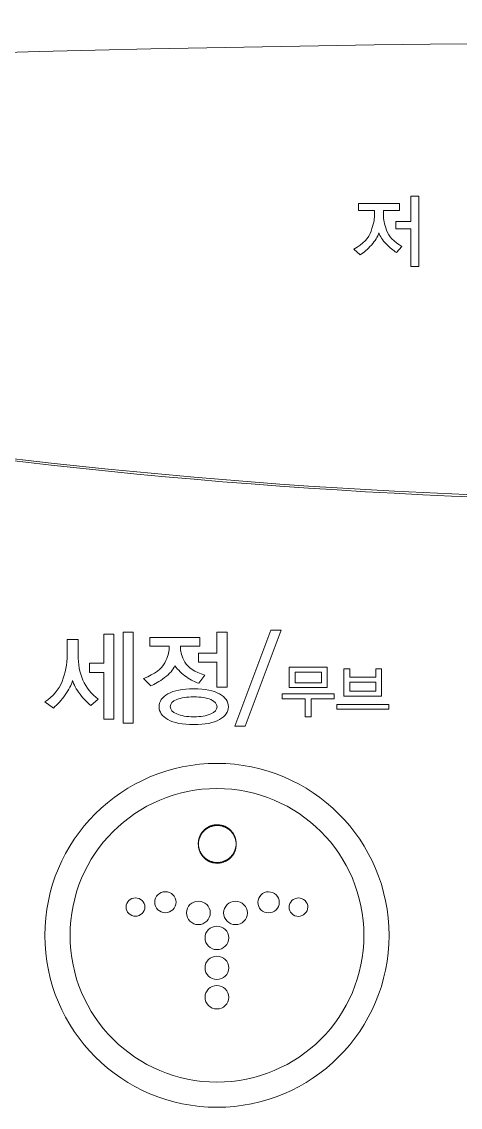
# Model space of a CAD drawing. Header units: millimetres. Extents: x -8699 to 14519, y -2727 to 7848.
# Drawn here: x 1441.6 to 1462.5, y 1716.1 to 1767.9 of the extents above; entities that cross this region are included whole.
import ezdxf

# ---------------------------------------------------------------- set-up
doc = ezdxf.new("R2010")
doc.units = ezdxf.units.MM
doc.layers.add('레이어 1', color=7, linetype='Continuous')

msp = doc.modelspace()

# ---------------------------------------------------------------- linework, layer by layer
at = {"layer": '레이어 1', "lineweight": 9}
for p, q in [((1460.167, 1758.397), (1460.167, 1759.598)), ((1460.167, 1759.598), (1460.548, 1759.598)), ((1460.548, 1759.598), (1460.548, 1756.245)), ((1459.451, 1758.039), (1459.451, 1758.397)), ((1459.451, 1758.397), (1460.167, 1758.397)), ((1460.167, 1758.039), (1459.451, 1758.039)), ((1460.167, 1756.245), (1460.167, 1758.039)), ((1460.548, 1756.245), (1460.167, 1756.245))]:
    msp.add_line(p, q, dxfattribs=at)
for points in [[(1445.541, 1734.664), (1445.541, 1736.882), (1444.849, 1736.882), (1444.849, 1737.326), (1445.541, 1737.326), (1445.541, 1738.714), (1446.02, 1738.714), (1446.02, 1734.664), (1445.541, 1734.664)], [(1446.459, 1734.466), (1446.459, 1738.812), (1446.938, 1738.812), (1446.938, 1734.466), (1446.459, 1734.466)], [(1450.929, 1736.18), (1450.929, 1737.38), (1450.055, 1737.38), (1450.055, 1737.81), (1450.929, 1737.81), (1450.929, 1738.812), (1451.423, 1738.812), (1451.423, 1736.18), (1450.929, 1736.18)], [(1452.272, 1734.328), (1451.783, 1734.328), (1453.502, 1738.906), (1453.991, 1738.906), (1452.272, 1734.328)], [(1454.373, 1736.16), (1454.373, 1737.136), (1456.188, 1737.136), (1456.188, 1736.16), (1454.373, 1736.16)], [(1455.903, 1736.899), (1454.656, 1736.899), (1454.656, 1736.397), (1455.903, 1736.397), (1455.903, 1736.899)], [(1456.973, 1735.762), (1456.973, 1737.06), (1457.255, 1737.06), (1457.255, 1736.662), (1458.497, 1736.662), (1458.497, 1737.06), (1458.776, 1737.06), (1458.776, 1735.762), (1456.973, 1735.762)], [(1458.497, 1736.425), (1457.255, 1736.425), (1457.255, 1735.999), (1458.497, 1735.999), (1458.497, 1736.425)], [(1455.423, 1735.632), (1455.423, 1734.763), (1455.132, 1734.763), (1455.132, 1735.632), (1454.038, 1735.632), (1454.038, 1735.869), (1456.521, 1735.869), (1456.521, 1735.632), (1455.423, 1735.632)], [(1456.634, 1735.127), (1456.634, 1735.364), (1459.118, 1735.364), (1459.118, 1735.127), (1456.634, 1735.127)]]:
    msp.add_lwpolyline(points, dxfattribs=at)
at = {"layer": '레이어 1', "lineweight": 18}
for points in [[(1559.487, 1763.91), (1502.827, 1767.921), (1445.955, 1767.921), (1389.296, 1763.91)], [(1388.052, 1758.475), (1444.216, 1740.553), (1504.567, 1740.553), (1560.732, 1758.475)], [(1450.302, 1729.318), (1450.292, 1729.309), (1450.285, 1729.299), (1450.276, 1729.29)], [(1450.326, 1729.375), (1450.317, 1729.367), (1450.307, 1729.358), (1450.3, 1729.349)], [(1450.328, 1729.344), (1450.319, 1729.336), (1450.309, 1729.327), (1450.302, 1729.318)], [(1450.353, 1729.401), (1450.345, 1729.393), (1450.335, 1729.384), (1450.326, 1729.375)], [(1450.356, 1729.369), (1450.347, 1729.362), (1450.337, 1729.353), (1450.328, 1729.344)], [(1450.382, 1729.424), (1450.373, 1729.417), (1450.364, 1729.409), (1450.353, 1729.401)], [(1450.384, 1729.393), (1450.375, 1729.385), (1450.366, 1729.378), (1450.356, 1729.369)], [(1450.413, 1729.447), (1450.403, 1729.44), (1450.393, 1729.432), (1450.382, 1729.424)], [(1450.415, 1729.416), (1450.405, 1729.409), (1450.395, 1729.401), (1450.384, 1729.393)], [(1450.444, 1729.469), (1450.434, 1729.461), (1450.423, 1729.455), (1450.413, 1729.447)], [(1450.446, 1729.438), (1450.435, 1729.43), (1450.425, 1729.424), (1450.415, 1729.416)], [(1450.477, 1729.488), (1450.465, 1729.482), (1450.455, 1729.475), (1450.444, 1729.469)], [(1450.479, 1729.457), (1450.467, 1729.451), (1450.457, 1729.444), (1450.446, 1729.438)], [(1450.509, 1729.508), (1450.497, 1729.501), (1450.487, 1729.495), (1450.477, 1729.488)], [(1450.511, 1729.476), (1450.5, 1729.47), (1450.489, 1729.464), (1450.479, 1729.457)], [(1450.542, 1729.525), (1450.531, 1729.519), (1450.519, 1729.513), (1450.509, 1729.508)], [(1450.544, 1729.494), (1450.533, 1729.488), (1450.522, 1729.482), (1450.511, 1729.476)], [(1450.577, 1729.541), (1450.565, 1729.536), (1450.553, 1729.531), (1450.542, 1729.525)], [(1450.579, 1729.509), (1450.567, 1729.504), (1450.555, 1729.5), (1450.544, 1729.494)], [(1450.612, 1729.556), (1450.599, 1729.551), (1450.588, 1729.546), (1450.577, 1729.541)], [(1450.646, 1729.569), (1450.635, 1729.565), (1450.623, 1729.561), (1450.612, 1729.556)], [(1450.683, 1729.581), (1450.67, 1729.577), (1450.658, 1729.573), (1450.646, 1729.569)], [(1450.684, 1729.549), (1450.672, 1729.546), (1450.66, 1729.542), (1450.648, 1729.538)], [(1450.719, 1729.591), (1450.706, 1729.588), (1450.694, 1729.584), (1450.683, 1729.581)], [(1450.721, 1729.56), (1450.708, 1729.556), (1450.696, 1729.553), (1450.684, 1729.549)], [(1450.755, 1729.599), (1450.743, 1729.597), (1450.73, 1729.594), (1450.719, 1729.591)], [(1450.757, 1729.568), (1450.745, 1729.566), (1450.732, 1729.562), (1450.721, 1729.56)], [(1450.792, 1729.607), (1450.779, 1729.605), (1450.768, 1729.602), (1450.755, 1729.599)], [(1450.794, 1729.575), (1450.781, 1729.573), (1450.77, 1729.571), (1450.757, 1729.568)], [(1450.83, 1729.612), (1450.817, 1729.611), (1450.804, 1729.609), (1450.792, 1729.607)], [(1450.832, 1729.581), (1450.819, 1729.58), (1450.806, 1729.578), (1450.794, 1729.575)], [(1450.867, 1729.616), (1450.855, 1729.616), (1450.842, 1729.614), (1450.83, 1729.612)], [(1450.87, 1729.585), (1450.857, 1729.584), (1450.844, 1729.583), (1450.832, 1729.581)], [(1450.906, 1729.619), (1450.892, 1729.619), (1450.88, 1729.618), (1450.867, 1729.616)], [(1450.907, 1729.588), (1450.894, 1729.587), (1450.882, 1729.586), (1450.87, 1729.585)], [(1451.06, 1729.581), (1451.047, 1729.583), (1451.034, 1729.584), (1451.022, 1729.585)], [(1451.096, 1729.606), (1451.083, 1729.608), (1451.07, 1729.61), (1451.058, 1729.612)], [(1451.098, 1729.575), (1451.085, 1729.577), (1451.072, 1729.579), (1451.06, 1729.581)], [(1451.133, 1729.599), (1451.12, 1729.602), (1451.108, 1729.605), (1451.096, 1729.606)], [(1451.135, 1729.568), (1451.122, 1729.571), (1451.11, 1729.573), (1451.098, 1729.575)], [(1451.171, 1729.59), (1451.158, 1729.594), (1451.145, 1729.596), (1451.133, 1729.599)], [(1451.172, 1729.559), (1451.16, 1729.562), (1451.147, 1729.565), (1451.135, 1729.568)], [(1451.207, 1729.579), (1451.195, 1729.583), (1451.183, 1729.587), (1451.171, 1729.59)], [(1451.209, 1729.548), (1451.197, 1729.552), (1451.184, 1729.556), (1451.172, 1729.559)], [(1451.244, 1729.568), (1451.231, 1729.572), (1451.219, 1729.576), (1451.207, 1729.579)], [(1451.246, 1729.536), (1451.233, 1729.54), (1451.221, 1729.544), (1451.209, 1729.548)], [(1451.279, 1729.554), (1451.268, 1729.559), (1451.255, 1729.563), (1451.244, 1729.568)], [(1451.281, 1729.523), (1451.27, 1729.528), (1451.257, 1729.531), (1451.246, 1729.536)], [(1451.314, 1729.539), (1451.303, 1729.545), (1451.291, 1729.55), (1451.279, 1729.554)], [(1451.316, 1729.508), (1451.304, 1729.513), (1451.293, 1729.518), (1451.281, 1729.523)], [(1451.348, 1729.523), (1451.337, 1729.528), (1451.326, 1729.534), (1451.314, 1729.539)], [(1451.35, 1729.492), (1451.339, 1729.497), (1451.328, 1729.502), (1451.316, 1729.508)], [(1451.384, 1729.473), (1451.373, 1729.48), (1451.362, 1729.486), (1451.35, 1729.492)], [(1451.417, 1729.455), (1451.406, 1729.461), (1451.395, 1729.468), (1451.384, 1729.473)], [(1451.448, 1729.466), (1451.436, 1729.473), (1451.426, 1729.479), (1451.415, 1729.486)], [(1451.449, 1729.434), (1451.438, 1729.442), (1451.428, 1729.448), (1451.417, 1729.455)], [(1451.479, 1729.444), (1451.468, 1729.451), (1451.458, 1729.459), (1451.448, 1729.466)], [(1451.481, 1729.413), (1451.47, 1729.42), (1451.46, 1729.428), (1451.449, 1729.434)], [(1451.508, 1729.421), (1451.508, 1729.421), (1451.479, 1729.444), (1451.479, 1729.444)], [(1451.51, 1729.39), (1451.51, 1729.39), (1451.481, 1729.413), (1451.481, 1729.413)], [(1451.538, 1729.397), (1451.527, 1729.405), (1451.519, 1729.414), (1451.508, 1729.421)], [(1451.539, 1729.366), (1451.529, 1729.374), (1451.521, 1729.383), (1451.51, 1729.39)], [(1451.565, 1729.372), (1451.556, 1729.38), (1451.546, 1729.389), (1451.538, 1729.397)], [(1451.567, 1729.34), (1451.558, 1729.349), (1451.548, 1729.358), (1451.539, 1729.366)], [(1451.592, 1729.346), (1451.592, 1729.346), (1451.565, 1729.372), (1451.565, 1729.372)], [(1451.594, 1729.314), (1451.594, 1729.314), (1451.567, 1729.34), (1451.567, 1729.34)], [(1451.617, 1729.318), (1451.61, 1729.327), (1451.6, 1729.337), (1451.592, 1729.346)], [(1451.619, 1729.287), (1451.612, 1729.296), (1451.602, 1729.305), (1451.594, 1729.314)], [(1451.641, 1729.289), (1451.633, 1729.299), (1451.626, 1729.308), (1451.617, 1729.318)], [(1450.049, 1728.78), (1450.048, 1728.768), (1450.045, 1728.756), (1450.045, 1728.742)], [(1450.052, 1728.849), (1450.05, 1728.836), (1450.048, 1728.824), (1450.047, 1728.812)], [(1450.054, 1728.818), (1450.052, 1728.805), (1450.05, 1728.793), (1450.049, 1728.78)], [(1450.058, 1728.886), (1450.055, 1728.874), (1450.053, 1728.861), (1450.052, 1728.849)], [(1450.06, 1728.855), (1450.057, 1728.842), (1450.055, 1728.83), (1450.054, 1728.818)], [(1450.066, 1728.923), (1450.063, 1728.911), (1450.061, 1728.899), (1450.058, 1728.886)], [(1450.067, 1728.892), (1450.065, 1728.88), (1450.063, 1728.868), (1450.06, 1728.855)], [(1450.076, 1728.96), (1450.072, 1728.948), (1450.068, 1728.936), (1450.066, 1728.923)], [(1450.078, 1728.928), (1450.074, 1728.917), (1450.07, 1728.904), (1450.067, 1728.892)], [(1450.086, 1728.996), (1450.083, 1728.984), (1450.079, 1728.972), (1450.076, 1728.96)], [(1450.088, 1728.965), (1450.084, 1728.953), (1450.081, 1728.941), (1450.078, 1728.928)], [(1450.099, 1729.032), (1450.095, 1729.02), (1450.09, 1729.008), (1450.086, 1728.996)], [(1450.101, 1729.001), (1450.096, 1728.988), (1450.092, 1728.977), (1450.088, 1728.965)], [(1450.112, 1729.067), (1450.107, 1729.056), (1450.103, 1729.044), (1450.099, 1729.032)], [(1450.114, 1729.036), (1450.11, 1729.024), (1450.105, 1729.013), (1450.101, 1729.001)], [(1450.128, 1729.102), (1450.123, 1729.09), (1450.117, 1729.078), (1450.112, 1729.067)], [(1450.13, 1729.07), (1450.125, 1729.059), (1450.119, 1729.047), (1450.114, 1729.036)], [(1450.145, 1729.136), (1450.139, 1729.124), (1450.133, 1729.113), (1450.128, 1729.102)], [(1450.147, 1729.104), (1450.141, 1729.093), (1450.135, 1729.082), (1450.13, 1729.07)], [(1450.163, 1729.169), (1450.157, 1729.158), (1450.151, 1729.147), (1450.145, 1729.136)], [(1450.165, 1729.137), (1450.159, 1729.127), (1450.153, 1729.116), (1450.147, 1729.104)], [(1450.183, 1729.201), (1450.176, 1729.19), (1450.17, 1729.18), (1450.163, 1729.169)], [(1450.185, 1729.17), (1450.178, 1729.159), (1450.172, 1729.148), (1450.165, 1729.137)], [(1450.203, 1729.233), (1450.196, 1729.222), (1450.189, 1729.211), (1450.183, 1729.201)], [(1450.205, 1729.201), (1450.198, 1729.191), (1450.192, 1729.18), (1450.185, 1729.17)], [(1450.226, 1729.263), (1450.218, 1729.253), (1450.211, 1729.243), (1450.203, 1729.233)], [(1450.228, 1729.232), (1450.22, 1729.222), (1450.213, 1729.212), (1450.205, 1729.201)], [(1450.249, 1729.293), (1450.241, 1729.283), (1450.233, 1729.273), (1450.226, 1729.263)], [(1450.251, 1729.262), (1450.243, 1729.252), (1450.235, 1729.242), (1450.228, 1729.232)], [(1450.276, 1729.29), (1450.267, 1729.281), (1450.26, 1729.271), (1450.251, 1729.262)], [(1451.643, 1729.258), (1451.635, 1729.267), (1451.628, 1729.277), (1451.619, 1729.287)], [(1451.665, 1729.26), (1451.657, 1729.269), (1451.649, 1729.28), (1451.641, 1729.289)], [(1451.667, 1729.228), (1451.659, 1729.238), (1451.651, 1729.248), (1451.643, 1729.258)], [(1451.686, 1729.229), (1451.678, 1729.24), (1451.672, 1729.25), (1451.665, 1729.26)], [(1451.688, 1729.198), (1451.68, 1729.208), (1451.674, 1729.219), (1451.667, 1729.228)], [(1451.705, 1729.198), (1451.7, 1729.209), (1451.693, 1729.219), (1451.686, 1729.229)], [(1451.707, 1729.166), (1451.701, 1729.177), (1451.695, 1729.188), (1451.688, 1729.198)], [(1451.725, 1729.165), (1451.719, 1729.176), (1451.713, 1729.186), (1451.705, 1729.198)], [(1451.727, 1729.134), (1451.721, 1729.145), (1451.715, 1729.155), (1451.707, 1729.166)], [(1451.743, 1729.132), (1451.738, 1729.144), (1451.731, 1729.155), (1451.725, 1729.165)], [(1451.745, 1729.101), (1451.74, 1729.112), (1451.734, 1729.123), (1451.727, 1729.134)], [(1451.758, 1729.099), (1451.754, 1729.11), (1451.748, 1729.122), (1451.743, 1729.132)], [(1451.76, 1729.068), (1451.756, 1729.079), (1451.75, 1729.09), (1451.745, 1729.101)], [(1451.774, 1729.065), (1451.769, 1729.076), (1451.765, 1729.087), (1451.758, 1729.099)], [(1451.776, 1729.033), (1451.771, 1729.045), (1451.767, 1729.056), (1451.76, 1729.068)], [(1451.788, 1729.03), (1451.783, 1729.041), (1451.778, 1729.053), (1451.774, 1729.065)], [(1451.79, 1728.999), (1451.785, 1729.01), (1451.78, 1729.021), (1451.776, 1729.033)], [(1451.8, 1728.994), (1451.796, 1729.007), (1451.791, 1729.018), (1451.788, 1729.03)], [(1451.802, 1728.963), (1451.798, 1728.975), (1451.793, 1728.987), (1451.79, 1728.999)], [(1451.81, 1728.959), (1451.807, 1728.971), (1451.803, 1728.983), (1451.8, 1728.994)], [(1451.812, 1728.928), (1451.809, 1728.939), (1451.805, 1728.951), (1451.802, 1728.963)], [(1451.819, 1728.923), (1451.817, 1728.934), (1451.813, 1728.947), (1451.81, 1728.959)], [(1451.821, 1728.891), (1451.819, 1728.903), (1451.816, 1728.915), (1451.812, 1728.928)], [(1451.827, 1728.886), (1451.825, 1728.898), (1451.822, 1728.911), (1451.819, 1728.923)], [(1451.829, 1728.855), (1451.827, 1728.867), (1451.824, 1728.88), (1451.821, 1728.891)], [(1451.833, 1728.85), (1451.832, 1728.862), (1451.829, 1728.874), (1451.827, 1728.886)], [(1451.835, 1728.818), (1451.833, 1728.831), (1451.831, 1728.842), (1451.829, 1728.855)], [(1451.84, 1728.781), (1451.838, 1728.793), (1451.837, 1728.806), (1451.835, 1728.818)], [(1451.844, 1728.744), (1451.843, 1728.757), (1451.841, 1728.769), (1451.84, 1728.781)], [(1450.042, 1728.737), (1450.041, 1728.723), (1450.041, 1728.71), (1450.042, 1728.698)], [(1450.042, 1728.698), (1450.042, 1728.686), (1450.043, 1728.673), (1450.043, 1728.66)], [(1450.044, 1728.705), (1450.043, 1728.692), (1450.043, 1728.679), (1450.044, 1728.667)], [(1450.043, 1728.66), (1450.045, 1728.648), (1450.047, 1728.635), (1450.048, 1728.623)], [(1450.045, 1728.742), (1450.044, 1728.73), (1450.044, 1728.717), (1450.044, 1728.705)], [(1450.044, 1728.667), (1450.044, 1728.655), (1450.045, 1728.642), (1450.045, 1728.629)], [(1450.045, 1728.629), (1450.047, 1728.616), (1450.049, 1728.604), (1450.05, 1728.592)], [(1450.048, 1728.623), (1450.049, 1728.61), (1450.051, 1728.597), (1450.053, 1728.585)], [(1450.05, 1728.592), (1450.051, 1728.579), (1450.053, 1728.566), (1450.055, 1728.554)], [(1450.053, 1728.585), (1450.054, 1728.573), (1450.057, 1728.56), (1450.059, 1728.548)], [(1450.055, 1728.554), (1450.056, 1728.541), (1450.059, 1728.529), (1450.061, 1728.516)], [(1450.059, 1728.548), (1450.062, 1728.535), (1450.066, 1728.523), (1450.068, 1728.511)], [(1450.061, 1728.516), (1450.064, 1728.504), (1450.067, 1728.492), (1450.07, 1728.48)], [(1450.068, 1728.511), (1450.071, 1728.498), (1450.074, 1728.486), (1450.078, 1728.474)], [(1450.07, 1728.48), (1450.073, 1728.467), (1450.076, 1728.455), (1450.08, 1728.443)], [(1450.078, 1728.474), (1450.083, 1728.462), (1450.085, 1728.45), (1450.089, 1728.438)], [(1450.08, 1728.443), (1450.084, 1728.43), (1450.087, 1728.419), (1450.091, 1728.407)], [(1450.089, 1728.438), (1450.094, 1728.426), (1450.097, 1728.414), (1450.103, 1728.402)], [(1450.091, 1728.407), (1450.096, 1728.395), (1450.099, 1728.383), (1450.105, 1728.371)], [(1450.103, 1728.402), (1450.107, 1728.39), (1450.112, 1728.378), (1450.116, 1728.367)], [(1450.105, 1728.371), (1450.109, 1728.359), (1450.114, 1728.347), (1450.118, 1728.335)], [(1450.116, 1728.367), (1450.122, 1728.356), (1450.127, 1728.343), (1450.132, 1728.332)], [(1450.118, 1728.335), (1450.124, 1728.324), (1450.129, 1728.312), (1450.134, 1728.301)], [(1450.132, 1728.332), (1450.138, 1728.32), (1450.143, 1728.31), (1450.15, 1728.298)], [(1450.134, 1728.301), (1450.141, 1728.289), (1450.145, 1728.279), (1450.152, 1728.267)], [(1450.15, 1728.298), (1450.156, 1728.287), (1450.161, 1728.276), (1450.168, 1728.265)], [(1450.152, 1728.267), (1450.158, 1728.256), (1450.163, 1728.245), (1450.17, 1728.234)], [(1450.168, 1728.265), (1450.174, 1728.254), (1450.181, 1728.243), (1450.187, 1728.233)], [(1451.705, 1728.24), (1451.713, 1728.251), (1451.719, 1728.262), (1451.725, 1728.272)], [(1451.725, 1728.272), (1451.73, 1728.283), (1451.738, 1728.294), (1451.743, 1728.305)], [(1451.727, 1728.241), (1451.732, 1728.252), (1451.74, 1728.263), (1451.745, 1728.274)], [(1451.743, 1728.305), (1451.748, 1728.316), (1451.754, 1728.328), (1451.758, 1728.338)], [(1451.745, 1728.274), (1451.75, 1728.285), (1451.756, 1728.297), (1451.76, 1728.307)], [(1451.758, 1728.338), (1451.763, 1728.35), (1451.769, 1728.362), (1451.774, 1728.373)], [(1451.76, 1728.307), (1451.765, 1728.319), (1451.771, 1728.33), (1451.776, 1728.342)], [(1451.774, 1728.373), (1451.778, 1728.384), (1451.783, 1728.396), (1451.788, 1728.408)], [(1451.776, 1728.342), (1451.78, 1728.353), (1451.785, 1728.365), (1451.79, 1728.377)], [(1451.79, 1728.377), (1451.793, 1728.388), (1451.798, 1728.4), (1451.802, 1728.412)], [(1451.802, 1728.412), (1451.805, 1728.424), (1451.809, 1728.435), (1451.812, 1728.448)], [(1451.81, 1728.479), (1451.813, 1728.491), (1451.817, 1728.503), (1451.819, 1728.515)], [(1451.812, 1728.448), (1451.816, 1728.459), (1451.819, 1728.472), (1451.821, 1728.484)], [(1451.819, 1728.515), (1451.822, 1728.527), (1451.825, 1728.54), (1451.827, 1728.552)], [(1451.821, 1728.484), (1451.824, 1728.496), (1451.827, 1728.508), (1451.829, 1728.521)], [(1451.827, 1728.552), (1451.829, 1728.564), (1451.832, 1728.577), (1451.833, 1728.589)], [(1451.829, 1728.521), (1451.831, 1728.533), (1451.833, 1728.545), (1451.835, 1728.558)], [(1451.835, 1728.558), (1451.837, 1728.57), (1451.838, 1728.583), (1451.84, 1728.595)], [(1451.84, 1728.595), (1451.841, 1728.607), (1451.843, 1728.62), (1451.844, 1728.632)], [(1451.842, 1728.739), (1451.842, 1728.751), (1451.842, 1728.763), (1451.842, 1728.776)], [(1451.842, 1728.701), (1451.843, 1728.713), (1451.843, 1728.726), (1451.842, 1728.739)], [(1451.844, 1728.707), (1451.844, 1728.72), (1451.844, 1728.732), (1451.844, 1728.744)], [(1451.844, 1728.67), (1451.845, 1728.682), (1451.845, 1728.694), (1451.844, 1728.707)], [(1451.844, 1728.632), (1451.844, 1728.645), (1451.844, 1728.657), (1451.844, 1728.67)], [(1450.17, 1728.234), (1450.176, 1728.223), (1450.183, 1728.212), (1450.189, 1728.202)], [(1450.187, 1728.233), (1450.194, 1728.222), (1450.2, 1728.212), (1450.209, 1728.201)], [(1450.189, 1728.202), (1450.196, 1728.191), (1450.203, 1728.18), (1450.211, 1728.17)], [(1450.209, 1728.201), (1450.216, 1728.191), (1450.223, 1728.181), (1450.231, 1728.171)], [(1450.211, 1728.17), (1450.218, 1728.16), (1450.225, 1728.149), (1450.233, 1728.14)], [(1450.231, 1728.171), (1450.238, 1728.161), (1450.246, 1728.151), (1450.254, 1728.141)], [(1450.233, 1728.14), (1450.24, 1728.13), (1450.248, 1728.12), (1450.256, 1728.11)], [(1450.254, 1728.141), (1450.262, 1728.132), (1450.271, 1728.122), (1450.278, 1728.113)], [(1450.256, 1728.11), (1450.264, 1728.1), (1450.273, 1728.091), (1450.28, 1728.082)], [(1450.278, 1728.113), (1450.287, 1728.103), (1450.295, 1728.094), (1450.304, 1728.085)], [(1450.28, 1728.082), (1450.289, 1728.072), (1450.297, 1728.063), (1450.306, 1728.054)], [(1450.304, 1728.085), (1450.313, 1728.076), (1450.322, 1728.068), (1450.331, 1728.059)], [(1450.306, 1728.054), (1450.316, 1728.045), (1450.324, 1728.037), (1450.333, 1728.028)], [(1450.331, 1728.059), (1450.34, 1728.051), (1450.349, 1728.043), (1450.36, 1728.034)], [(1450.333, 1728.028), (1450.342, 1728.02), (1450.351, 1728.011), (1450.361, 1728.003)], [(1450.36, 1728.034), (1450.368, 1728.026), (1450.378, 1728.019), (1450.388, 1728.01)], [(1450.361, 1728.003), (1450.37, 1727.995), (1450.38, 1727.987), (1450.39, 1727.979)], [(1450.388, 1728.01), (1450.398, 1728.003), (1450.407, 1727.995), (1450.418, 1727.988)], [(1450.39, 1727.979), (1450.4, 1727.971), (1450.409, 1727.964), (1450.42, 1727.957)], [(1450.418, 1727.988), (1450.427, 1727.981), (1450.437, 1727.974), (1450.449, 1727.967)], [(1450.42, 1727.957), (1450.429, 1727.95), (1450.44, 1727.942), (1450.451, 1727.936)], [(1450.449, 1727.967), (1450.458, 1727.961), (1450.469, 1727.954), (1450.48, 1727.948)], [(1450.451, 1727.936), (1450.46, 1727.929), (1450.471, 1727.923), (1450.482, 1727.916)], [(1450.48, 1727.948), (1450.491, 1727.941), (1450.502, 1727.935), (1450.512, 1727.93)], [(1450.482, 1727.916), (1450.493, 1727.909), (1450.504, 1727.904), (1450.514, 1727.898)], [(1450.512, 1727.93), (1450.523, 1727.923), (1450.535, 1727.917), (1450.545, 1727.912)], [(1450.514, 1727.898), (1450.525, 1727.892), (1450.537, 1727.886), (1450.547, 1727.88)], [(1450.545, 1727.912), (1450.556, 1727.906), (1450.568, 1727.901), (1450.579, 1727.896)], [(1450.547, 1727.88), (1450.558, 1727.875), (1450.57, 1727.869), (1450.581, 1727.865)], [(1450.579, 1727.896), (1450.59, 1727.891), (1450.601, 1727.886), (1450.613, 1727.882)], [(1450.581, 1727.865), (1450.593, 1727.86), (1450.603, 1727.855), (1450.615, 1727.851)], [(1450.613, 1727.882), (1450.625, 1727.877), (1450.636, 1727.873), (1450.648, 1727.869)], [(1450.615, 1727.851), (1450.626, 1727.846), (1450.638, 1727.842), (1450.65, 1727.838)], [(1450.648, 1727.869), (1450.659, 1727.865), (1450.672, 1727.862), (1450.685, 1727.857)], [(1450.65, 1727.838), (1450.661, 1727.834), (1450.674, 1727.83), (1450.687, 1727.826)], [(1450.685, 1727.857), (1450.697, 1727.854), (1450.708, 1727.85), (1450.719, 1727.848)], [(1450.687, 1727.826), (1450.699, 1727.823), (1450.71, 1727.819), (1450.721, 1727.816)], [(1450.719, 1727.848), (1450.73, 1727.845), (1450.741, 1727.842), (1450.752, 1727.839)], [(1450.721, 1727.816), (1450.732, 1727.814), (1450.743, 1727.811), (1450.754, 1727.808)], [(1450.752, 1727.839), (1450.765, 1727.837), (1450.779, 1727.834), (1450.793, 1727.833)], [(1450.754, 1727.808), (1450.767, 1727.805), (1450.781, 1727.803), (1450.795, 1727.801)], [(1450.793, 1727.833), (1450.815, 1727.829), (1450.836, 1727.827), (1450.858, 1727.826)], [(1450.795, 1727.801), (1450.816, 1727.798), (1450.838, 1727.796), (1450.86, 1727.795)], [(1450.858, 1727.826), (1450.887, 1727.824), (1450.915, 1727.821), (1450.943, 1727.82)], [(1450.86, 1727.795), (1450.889, 1727.792), (1450.917, 1727.79), (1450.945, 1727.789)], [(1450.943, 1727.82), (1450.943, 1727.82), (1450.981, 1727.821), (1450.981, 1727.821)], [(1450.945, 1727.789), (1450.945, 1727.789), (1450.983, 1727.79), (1450.983, 1727.79)], [(1450.981, 1727.821), (1450.994, 1727.822), (1451.007, 1727.822), (1451.02, 1727.824)], [(1450.983, 1727.79), (1450.996, 1727.79), (1451.009, 1727.791), (1451.022, 1727.792)], [(1451.02, 1727.824), (1451.032, 1727.824), (1451.044, 1727.826), (1451.056, 1727.828)], [(1451.022, 1727.792), (1451.034, 1727.793), (1451.046, 1727.795), (1451.058, 1727.796)], [(1451.056, 1727.828), (1451.07, 1727.829), (1451.082, 1727.831), (1451.096, 1727.833)], [(1451.058, 1727.796), (1451.072, 1727.798), (1451.084, 1727.799), (1451.097, 1727.802)], [(1451.096, 1727.833), (1451.107, 1727.836), (1451.12, 1727.838), (1451.132, 1727.841)], [(1451.097, 1727.802), (1451.109, 1727.805), (1451.122, 1727.807), (1451.134, 1727.809)], [(1451.132, 1727.841), (1451.144, 1727.843), (1451.157, 1727.846), (1451.17, 1727.85)], [(1451.134, 1727.809), (1451.146, 1727.812), (1451.159, 1727.815), (1451.171, 1727.818)], [(1451.17, 1727.85), (1451.17, 1727.85), (1451.206, 1727.86), (1451.206, 1727.86)], [(1451.171, 1727.818), (1451.171, 1727.818), (1451.209, 1727.829), (1451.209, 1727.829)], [(1451.209, 1727.829), (1451.22, 1727.833), (1451.232, 1727.837), (1451.244, 1727.84)], [(1451.244, 1727.84), (1451.257, 1727.845), (1451.268, 1727.85), (1451.28, 1727.855)], [(1451.278, 1727.886), (1451.29, 1727.89), (1451.302, 1727.895), (1451.313, 1727.901)], [(1451.28, 1727.855), (1451.292, 1727.859), (1451.304, 1727.864), (1451.315, 1727.869)], [(1451.313, 1727.901), (1451.325, 1727.906), (1451.336, 1727.911), (1451.348, 1727.917)], [(1451.315, 1727.869), (1451.327, 1727.875), (1451.338, 1727.88), (1451.35, 1727.885)], [(1451.348, 1727.917), (1451.359, 1727.923), (1451.37, 1727.928), (1451.381, 1727.935)], [(1451.35, 1727.885), (1451.361, 1727.891), (1451.372, 1727.897), (1451.383, 1727.903)], [(1451.381, 1727.935), (1451.392, 1727.941), (1451.404, 1727.947), (1451.414, 1727.954)], [(1451.383, 1727.903), (1451.395, 1727.909), (1451.406, 1727.916), (1451.416, 1727.922)], [(1451.416, 1727.922), (1451.426, 1727.929), (1451.437, 1727.936), (1451.448, 1727.942)], [(1451.448, 1727.942), (1451.459, 1727.95), (1451.469, 1727.957), (1451.48, 1727.964)], [(1451.478, 1727.995), (1451.488, 1728.003), (1451.497, 1728.01), (1451.508, 1728.019)], [(1451.48, 1727.964), (1451.49, 1727.971), (1451.499, 1727.979), (1451.51, 1727.987)], [(1451.508, 1728.019), (1451.517, 1728.026), (1451.527, 1728.034), (1451.536, 1728.042)], [(1451.51, 1727.987), (1451.519, 1727.995), (1451.529, 1728.003), (1451.539, 1728.011)], [(1451.536, 1728.042), (1451.546, 1728.05), (1451.555, 1728.059), (1451.565, 1728.068)], [(1451.539, 1728.011), (1451.548, 1728.019), (1451.557, 1728.027), (1451.567, 1728.036)], [(1451.565, 1728.068), (1451.573, 1728.076), (1451.583, 1728.085), (1451.591, 1728.094)], [(1451.567, 1728.036), (1451.575, 1728.045), (1451.585, 1728.053), (1451.593, 1728.062)], [(1451.591, 1728.094), (1451.6, 1728.103), (1451.609, 1728.112), (1451.616, 1728.121)], [(1451.593, 1728.062), (1451.602, 1728.071), (1451.61, 1728.081), (1451.618, 1728.09)], [(1451.616, 1728.121), (1451.625, 1728.13), (1451.633, 1728.14), (1451.641, 1728.15)], [(1451.618, 1728.09), (1451.627, 1728.099), (1451.635, 1728.109), (1451.643, 1728.118)], [(1451.641, 1728.15), (1451.649, 1728.159), (1451.656, 1728.169), (1451.664, 1728.179)], [(1451.643, 1728.118), (1451.651, 1728.128), (1451.658, 1728.138), (1451.666, 1728.148)], [(1451.664, 1728.179), (1451.671, 1728.189), (1451.678, 1728.198), (1451.685, 1728.209)], [(1451.666, 1728.148), (1451.673, 1728.157), (1451.68, 1728.167), (1451.687, 1728.178)], [(1451.685, 1728.209), (1451.693, 1728.219), (1451.7, 1728.229), (1451.705, 1728.24)], [(1451.687, 1728.178), (1451.695, 1728.188), (1451.701, 1728.198), (1451.707, 1728.208)], [(1451.707, 1728.208), (1451.715, 1728.219), (1451.721, 1728.23), (1451.727, 1728.241)]]:
    msp.add_open_spline(points, degree=3, dxfattribs=at)
at = {"layer": '레이어 1', "lineweight": 9}
for points in [[(1457.679, 1758.912), (1457.679, 1758.912), (1457.679, 1759.244), (1457.679, 1759.244)], [(1457.679, 1759.244), (1457.679, 1759.244), (1459.622, 1759.244), (1459.622, 1759.244)], [(1458.437, 1758.912), (1458.437, 1758.912), (1457.679, 1758.912), (1457.679, 1758.912)], [(1458.437, 1758.66), (1458.437, 1758.66), (1458.437, 1758.912), (1458.437, 1758.912)], [(1459.622, 1758.912), (1459.622, 1758.912), (1458.86, 1758.912), (1458.86, 1758.912)], [(1458.86, 1758.912), (1458.86, 1758.912), (1458.86, 1758.66), (1458.86, 1758.66)], [(1459.622, 1759.244), (1459.622, 1759.244), (1459.622, 1758.912), (1459.622, 1758.912)], [(1387.953, 1758.608), (1444.205, 1740.64), (1504.657, 1740.64), (1560.908, 1758.608)], [(1458.86, 1758.66), (1458.86, 1758.503), (1458.91, 1758.276), (1459.011, 1757.979)], [(1458.647, 1757.853), (1458.586, 1757.662), (1458.466, 1757.467), (1458.287, 1757.268)], [(1458.994, 1757.327), (1458.813, 1757.507), (1458.698, 1757.682), (1458.647, 1757.853)], [(1459.011, 1757.979), (1459.111, 1757.681), (1459.354, 1757.423), (1459.741, 1757.205)], [(1458.287, 1757.268), (1458.108, 1757.068), (1457.932, 1756.915), (1457.759, 1756.809)], [(1459.477, 1756.911), (1459.335, 1757.008), (1459.174, 1757.147), (1458.994, 1757.327)], [(1457.759, 1756.809), (1457.759, 1756.809), (1457.447, 1757.068), (1457.447, 1757.068)], [(1459.741, 1757.205), (1459.741, 1757.205), (1459.477, 1756.911), (1459.477, 1756.911)], [(1448.113, 1726.284), (1448.019, 1726.192), (1447.965, 1726.059), (1447.965, 1725.927)], [(1448.473, 1726.426), (1448.339, 1726.427), (1448.206, 1726.376), (1448.113, 1726.284)], [(1448.833, 1726.284), (1448.739, 1726.375), (1448.606, 1726.426), (1448.473, 1726.426)], [(1453.028, 1726.28), (1452.934, 1726.189), (1452.88, 1726.056), (1452.88, 1725.923)], [(1453.388, 1726.423), (1453.255, 1726.424), (1453.121, 1726.373), (1453.028, 1726.28)], [(1453.748, 1726.28), (1453.654, 1726.372), (1453.522, 1726.423), (1453.388, 1726.423)], [(1446.733, 1726.008), (1446.65, 1725.928), (1446.6, 1725.812), (1446.6, 1725.697)], [(1446.6, 1725.697), (1446.6, 1725.581), (1446.647, 1725.47), (1446.731, 1725.389)], [(1447.048, 1726.131), (1446.933, 1726.131), (1446.817, 1726.087), (1446.733, 1726.008)], [(1447.362, 1726.007), (1447.279, 1726.089), (1447.164, 1726.132), (1447.048, 1726.131)], [(1447.965, 1725.927), (1447.965, 1725.795), (1448.019, 1725.662), (1448.112, 1725.57)], [(1450.044, 1725.976), (1449.735, 1725.976), (1449.477, 1725.73), (1449.477, 1725.418)], [(1450.61, 1725.417), (1450.61, 1725.729), (1450.353, 1725.976), (1450.044, 1725.976)], [(1452.88, 1725.923), (1452.88, 1725.791), (1452.933, 1725.658), (1453.027, 1725.566)], [(1454.498, 1726.003), (1454.415, 1725.923), (1454.366, 1725.807), (1454.366, 1725.691)], [(1454.366, 1725.691), (1454.366, 1725.575), (1454.412, 1725.464), (1454.496, 1725.382)], [(1454.816, 1725.249), (1455.046, 1725.25), (1455.259, 1725.46), (1455.262, 1725.688)], [(1446.731, 1725.389), (1446.815, 1725.307), (1446.935, 1725.256), (1447.05, 1725.256)], [(1451.248, 1725.415), (1451.248, 1725.102), (1451.507, 1724.858), (1451.815, 1724.857)], [(1451.815, 1724.857), (1452.124, 1724.857), (1452.383, 1725.101), (1452.383, 1725.413)], [(1454.496, 1725.382), (1454.579, 1725.3), (1454.7, 1725.248), (1454.816, 1725.249)], [(1450.929, 1724.783), (1450.62, 1724.784), (1450.362, 1724.538), (1450.362, 1724.226)], [(1450.362, 1724.226), (1450.362, 1723.913), (1450.619, 1723.668), (1450.929, 1723.667)], [(1450.36, 1722.797), (1450.36, 1722.484), (1450.619, 1722.24), (1450.927, 1722.239)], [(1450.927, 1722.239), (1451.235, 1722.239), (1451.494, 1722.484), (1451.494, 1722.796)], [(1450.36, 1721.393), (1450.36, 1721.081), (1450.617, 1720.836), (1450.927, 1720.836)]]:
    msp.add_open_spline(points, degree=3, dxfattribs=at)
for points, knots in [([(1457.447, 1757.068), (1457.891, 1757.324), (1458.168, 1757.613), (1458.275, 1757.934), (1458.383, 1758.256), (1458.437, 1758.498), (1458.437, 1758.66)], [5, 5, 5, 5, 6, 6, 6, 7, 7, 7, 7]), ([(1444.923, 1735.301), (1444.765, 1735.426), (1444.593, 1735.609), (1444.407, 1735.849), (1444.221, 1736.09), (1444.102, 1736.307), (1444.049, 1736.501), (1443.997, 1736.297), (1443.881, 1736.07), (1443.703, 1735.82), (1443.526, 1735.57), (1443.336, 1735.359), (1443.135, 1735.188), (1443.135, 1735.188), (1442.735, 1735.484), (1442.735, 1735.484), (1443.117, 1735.734), (1443.389, 1736.058), (1443.55, 1736.457), (1443.712, 1736.855), (1443.792, 1737.28), (1443.792, 1737.731), (1443.792, 1737.731), (1443.792, 1738.462), (1443.792, 1738.462), (1443.792, 1738.462), (1444.311, 1738.462), (1444.311, 1738.462), (1444.311, 1738.462), (1444.311, 1737.731), (1444.311, 1737.731), (1444.311, 1737.287), (1444.389, 1736.884), (1444.546, 1736.524), (1444.702, 1736.163), (1444.945, 1735.859), (1445.274, 1735.612), (1445.274, 1735.612), (1444.923, 1735.301), (1444.923, 1735.301)], [0, 0, 0, 0, 1, 1, 1, 2, 2, 2, 3, 3, 3, 4, 4, 4, 5, 5, 5, 6, 6, 6, 7, 7, 7, 8, 8, 8, 9, 9, 9, 10, 10, 10, 11, 11, 11, 12, 12, 12, 13, 13, 13, 13]), ([(1450.06, 1736.373), (1449.888, 1736.419), (1449.694, 1736.519), (1449.477, 1736.672), (1449.26, 1736.825), (1449.074, 1737.002), (1448.919, 1737.203), (1448.843, 1737.011), (1448.681, 1736.823), (1448.432, 1736.637), (1448.184, 1736.451), (1447.967, 1736.324), (1447.783, 1736.254), (1447.783, 1736.254), (1447.437, 1736.6), (1447.437, 1736.6), (1447.974, 1736.814), (1448.311, 1737.063), (1448.45, 1737.346), (1448.588, 1737.629), (1448.657, 1737.855), (1448.657, 1738.022), (1448.657, 1738.022), (1448.657, 1738.131), (1448.657, 1738.131), (1448.657, 1738.131), (1447.739, 1738.131), (1447.739, 1738.131), (1447.739, 1738.131), (1447.739, 1738.546), (1447.739, 1738.546), (1447.739, 1738.546), (1450.109, 1738.546), (1450.109, 1738.546), (1450.109, 1738.546), (1450.109, 1738.131), (1450.109, 1738.131), (1450.109, 1738.131), (1449.19, 1738.131), (1449.19, 1738.131), (1449.19, 1738.131), (1449.19, 1738.022), (1449.19, 1738.022), (1449.19, 1737.855), (1449.261, 1737.641), (1449.403, 1737.383), (1449.545, 1737.124), (1449.859, 1736.913), (1450.346, 1736.748), (1450.346, 1736.748), (1450.06, 1736.373), (1450.06, 1736.373)], [0, 0, 0, 0, 1, 1, 1, 2, 2, 2, 3, 3, 3, 4, 4, 4, 5, 5, 5, 6, 6, 6, 7, 7, 7, 8, 8, 8, 9, 9, 9, 10, 10, 10, 11, 11, 11, 12, 12, 12, 13, 13, 13, 14, 14, 14, 15, 15, 15, 16, 16, 16, 17, 17, 17, 17]), ([(1451.052, 1734.637), (1450.772, 1734.477), (1450.362, 1734.397), (1449.823, 1734.397), (1449.286, 1734.397), (1448.877, 1734.477), (1448.595, 1734.637), (1448.314, 1734.796), (1448.173, 1735), (1448.173, 1735.247), (1448.173, 1735.497), (1448.314, 1735.703), (1448.595, 1735.864), (1448.877, 1736.025), (1449.286, 1736.106), (1449.823, 1736.106), (1450.362, 1736.106), (1450.772, 1736.025), (1451.052, 1735.864), (1451.332, 1735.703), (1451.472, 1735.497), (1451.472, 1735.247), (1451.472, 1735), (1451.332, 1734.796), (1451.052, 1734.637)], [0, 0, 0, 0, 1, 1, 1, 2, 2, 2, 3, 3, 3, 4, 4, 4, 5, 5, 5, 6, 6, 6, 7, 7, 7, 8, 8, 8, 8]), ([(1450.63, 1735.59), (1450.428, 1735.677), (1450.16, 1735.721), (1449.828, 1735.721), (1449.491, 1735.721), (1449.221, 1735.679), (1449.015, 1735.595), (1448.809, 1735.511), (1448.707, 1735.397), (1448.707, 1735.252), (1448.707, 1735.113), (1448.809, 1734.999), (1449.015, 1734.908), (1449.221, 1734.818), (1449.491, 1734.773), (1449.828, 1734.773), (1450.16, 1734.773), (1450.428, 1734.816), (1450.63, 1734.904), (1450.833, 1734.991), (1450.934, 1735.103), (1450.934, 1735.242), (1450.934, 1735.387), (1450.833, 1735.503), (1450.63, 1735.59)], [0, 0, 0, 0, 1, 1, 1, 2, 2, 2, 3, 3, 3, 4, 4, 4, 5, 5, 5, 6, 6, 6, 7, 7, 7, 8, 8, 8, 8]), ([(1450.93, 1732.546), (1446.402, 1732.546), (1442.73, 1728.875), (1442.73, 1724.346), (1442.73, 1719.818), (1446.402, 1716.146), (1450.93, 1716.146), (1455.459, 1716.146), (1459.13, 1719.818), (1459.13, 1724.346), (1459.13, 1728.875), (1455.459, 1732.546), (1450.93, 1732.546)], [0, 0, 0, 0, 1, 1, 1, 2, 2, 2, 3, 3, 3, 4, 4, 4, 4]), ([(1448.833, 1725.569), (1448.926, 1725.661), (1448.982, 1725.794), (1448.982, 1725.927), (1448.982, 1726.059), (1448.926, 1726.191), (1448.833, 1726.284)], [3, 3, 3, 3, 4, 4, 4, 5, 5, 5, 5]), ([(1453.747, 1725.566), (1453.841, 1725.657), (1453.896, 1725.79), (1453.896, 1725.923), (1453.896, 1726.055), (1453.841, 1726.188), (1453.748, 1726.28)], [3, 3, 3, 3, 4, 4, 4, 5, 5, 5, 5]), ([(1447.05, 1725.256), (1447.28, 1725.257), (1447.495, 1725.466), (1447.496, 1725.694), (1447.497, 1725.808), (1447.445, 1725.926), (1447.362, 1726.007)], [2, 2, 2, 2, 3, 3, 3, 4, 4, 4, 4]), ([(1452.383, 1725.413), (1452.383, 1725.726), (1452.124, 1725.972), (1451.816, 1725.972), (1451.508, 1725.972), (1451.248, 1725.727), (1451.248, 1725.415)], [2, 2, 2, 2, 3, 3, 3, 4, 4, 4, 4]), ([(1455.262, 1725.688), (1455.263, 1725.803), (1455.211, 1725.921), (1455.128, 1726.003), (1455.044, 1726.084), (1454.93, 1726.128), (1454.814, 1726.128), (1454.698, 1726.128), (1454.581, 1726.083), (1454.498, 1726.003)], [3, 3, 3, 3, 4, 4, 4, 5, 5, 5, 6, 6, 6, 6]), ([(1448.112, 1725.57), (1448.206, 1725.478), (1448.339, 1725.427), (1448.472, 1725.427), (1448.605, 1725.427), (1448.738, 1725.478), (1448.833, 1725.569)], [1, 1, 1, 1, 2, 2, 2, 3, 3, 3, 3]), ([(1449.477, 1725.418), (1449.476, 1725.105), (1449.734, 1724.859), (1450.043, 1724.859), (1450.353, 1724.859), (1450.609, 1725.105), (1450.61, 1725.417)], [0, 0, 0, 0, 1, 1, 1, 2, 2, 2, 2]), ([(1453.027, 1725.566), (1453.121, 1725.474), (1453.254, 1725.423), (1453.388, 1725.423), (1453.521, 1725.423), (1453.653, 1725.474), (1453.747, 1725.566)], [1, 1, 1, 1, 2, 2, 2, 3, 3, 3, 3]), ([(1450.929, 1723.667), (1451.237, 1723.667), (1451.496, 1723.913), (1451.496, 1724.225), (1451.496, 1724.538), (1451.237, 1724.783), (1450.929, 1724.783)], [1, 1, 1, 1, 2, 2, 2, 3, 3, 3, 3]), ([(1451.494, 1722.796), (1451.495, 1723.108), (1451.236, 1723.353), (1450.929, 1723.353), (1450.62, 1723.353), (1450.361, 1723.109), (1450.36, 1722.797)], [2, 2, 2, 2, 3, 3, 3, 4, 4, 4, 4]), ([(1450.927, 1720.836), (1451.235, 1720.835), (1451.494, 1721.08), (1451.494, 1721.392), (1451.494, 1721.704), (1451.236, 1721.95), (1450.927, 1721.95), (1450.618, 1721.95), (1450.36, 1721.705), (1450.36, 1721.393)], [1, 1, 1, 1, 2, 2, 2, 3, 3, 3, 4, 4, 4, 4])]:
    msp.add_open_spline(points, degree=3, knots=knots, dxfattribs=at)
at = {"layer": '레이어 1', "lineweight": 18}
for points, knots in [([(1450.93, 1731.347), (1447.065, 1731.347), (1443.93, 1728.212), (1443.93, 1724.346), (1443.93, 1720.48), (1447.065, 1717.346), (1450.93, 1717.346), (1454.796, 1717.346), (1457.931, 1720.48), (1457.931, 1724.346), (1457.931, 1728.212), (1454.796, 1731.347), (1450.93, 1731.347)], [0, 0, 0, 0, 1, 1, 1, 2, 2, 2, 3, 3, 3, 4, 4, 4, 4]), ([(1450.93, 1731.347), (1447.065, 1731.347), (1443.93, 1728.212), (1443.93, 1724.346), (1443.93, 1720.48), (1447.065, 1717.346), (1450.93, 1717.346), (1454.796, 1717.346), (1457.931, 1720.48), (1457.931, 1724.346), (1457.931, 1728.212), (1454.796, 1731.347), (1450.93, 1731.347)], [0, 0, 0, 0, 1, 1, 1, 2, 2, 2, 3, 3, 3, 4, 4, 4, 4]), ([(1450.3, 1729.349), (1450.29, 1729.34), (1450.282, 1729.33), (1450.274, 1729.322), (1450.265, 1729.313), (1450.258, 1729.302), (1450.249, 1729.293)], [94, 94, 94, 94, 95, 95, 95, 96, 96, 96, 96]), ([(1450.648, 1729.538), (1450.637, 1729.533), (1450.625, 1729.529), (1450.613, 1729.524), (1450.601, 1729.52), (1450.59, 1729.515), (1450.579, 1729.509)], [83, 83, 83, 83, 84, 84, 84, 85, 85, 85, 85]), ([(1450.981, 1729.619), (1450.968, 1729.62), (1450.956, 1729.621), (1450.944, 1729.621), (1450.93, 1729.621), (1450.918, 1729.62), (1450.906, 1729.619)], [74, 74, 74, 74, 75, 75, 75, 76, 76, 76, 76]), ([(1451.022, 1729.585), (1451.009, 1729.586), (1450.996, 1729.587), (1450.983, 1729.588), (1450.97, 1729.589), (1450.958, 1729.589), (1450.946, 1729.589), (1450.932, 1729.589), (1450.92, 1729.589), (1450.907, 1729.588)], [73, 73, 73, 73, 74, 74, 74, 75, 75, 75, 76, 76, 76, 76]), ([(1451.058, 1729.612), (1451.045, 1729.614), (1451.032, 1729.615), (1451.02, 1729.616), (1451.007, 1729.618), (1450.994, 1729.619), (1450.981, 1729.619)], [72, 72, 72, 72, 73, 73, 73, 74, 74, 74, 74]), ([(1451.415, 1729.486), (1451.404, 1729.492), (1451.393, 1729.499), (1451.382, 1729.505), (1451.371, 1729.511), (1451.361, 1729.517), (1451.348, 1729.523)], [62, 62, 62, 62, 63, 63, 63, 64, 64, 64, 64]), ([(1450.047, 1728.812), (1450.045, 1728.799), (1450.043, 1728.787), (1450.043, 1728.774), (1450.042, 1728.761), (1450.042, 1728.748), (1450.042, 1728.737)], [110, 110, 110, 110, 111, 111, 111, 112, 112, 112, 112]), ([(1451.842, 1728.776), (1451.841, 1728.788), (1451.839, 1728.8), (1451.838, 1728.812), (1451.836, 1728.825), (1451.835, 1728.837), (1451.833, 1728.85)], [39, 39, 39, 39, 40, 40, 40, 41, 41, 41, 41]), ([(1451.788, 1728.408), (1451.791, 1728.42), (1451.796, 1728.431), (1451.8, 1728.443), (1451.803, 1728.455), (1451.807, 1728.466), (1451.81, 1728.479)], [29, 29, 29, 29, 30, 30, 30, 31, 31, 31, 31]), ([(1451.833, 1728.589), (1451.835, 1728.601), (1451.836, 1728.614), (1451.838, 1728.626), (1451.839, 1728.639), (1451.841, 1728.651), (1451.842, 1728.664), (1451.842, 1728.676), (1451.842, 1728.688), (1451.842, 1728.701)], [34, 34, 34, 34, 35, 35, 35, 36, 36, 36, 37, 37, 37, 37]), ([(1451.206, 1727.86), (1451.217, 1727.864), (1451.23, 1727.868), (1451.242, 1727.872), (1451.255, 1727.876), (1451.266, 1727.881), (1451.278, 1727.886)], [7, 7, 7, 7, 8, 8, 8, 9, 9, 9, 9]), ([(1451.414, 1727.954), (1451.424, 1727.96), (1451.435, 1727.967), (1451.446, 1727.974), (1451.457, 1727.981), (1451.467, 1727.988), (1451.478, 1727.995)], [13, 13, 13, 13, 14, 14, 14, 15, 15, 15, 15])]:
    msp.add_open_spline(points, degree=3, knots=knots, dxfattribs=at)

doc.saveas('drawing.dxf')
